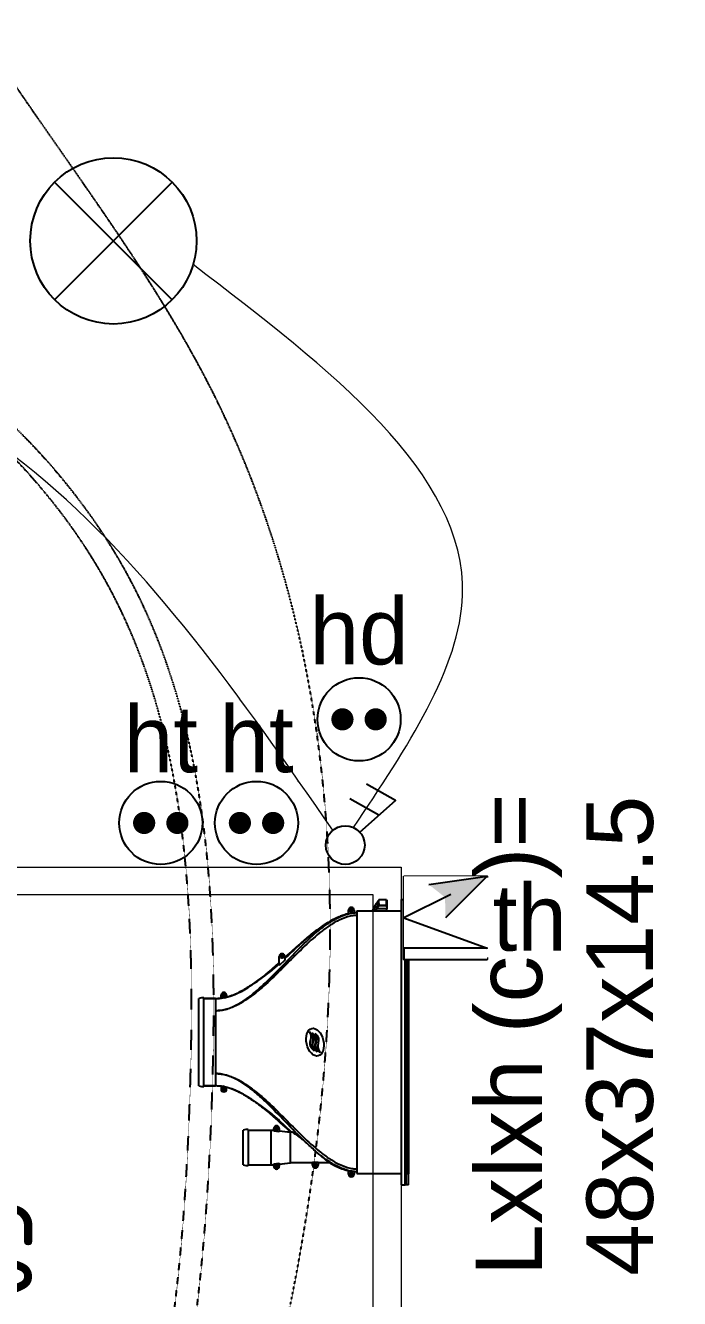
# Model space of a CAD drawing. Header units: millimetres. Extents: x 454430 to 532383, y -370512 to -310890.
# Drawn here: x 471091 to 472270, y -331104 to -328806 of the extents above; entities that cross this region are included whole.
import ezdxf
from ezdxf import colors
from ezdxf.entities.mleader import LeaderData, LeaderLine
from ezdxf.math import Vec2, Vec3

# ---------------------------------------------------------------- set-up
doc = ezdxf.new("R2010")
doc.units = ezdxf.units.MM
doc.set_wipeout_variables(frame=1)
doc.linetypes.add('prlm_ef', pattern=[0.165, 0.1, -0.065])
doc.linetypes.add('prlm_gaz', pattern=[36, 24, -3, 0, -3, 0, -3, 0, -3])
for name, color, linetype in [('_GAZELEC-EAU CHAUDE', 1, 'Continuous'), ('prlm-CHAUFF', 30, 'Continuous'), ('prlm-EAU-EF', 161, 'Continuous'), ('prlm-ELEC-CFA', 181, 'Continuous'), ('prlm-ELEC-CFO', 201, 'Continuous'), ('prlm-GAZ', 20, 'Continuous')]:
    doc.layers.add(name, color=color, linetype=linetype)
doc.layers.add('_GAZELEC-RESERVATION', color=1, linetype='Continuous', lineweight=18)
doc.layers.add('prlm-xpoly', color=7, linetype='Continuous', plot=False)
doc.styles.add('prlm-elec-cfa', font='comic.ttf', dxfattribs={"height": 12})
doc.styles.add('prlm-elec-cfo', font='comic.ttf', dxfattribs={"height": 12})
doc.styles.add('prlm-xpoly', font='isocp.shx', dxfattribs={"height": 15})
doc.styles.get("Standard").update_dxf_attribs({"font": 'arial.ttf'})

# ---------------------------------------------------------------- blocks, each defined once
blk = doc.blocks.new('xi.PCHT')
at = {"color": 0, "lineweight": 5}
blk.add_wipeout([(-7.5, -7.5), (7.5, -7.5), (7.5, 7.5), (-7.5, 7.5)], dxfattribs=at).dxf.layer = 'prlm-ELEC-CFO'
at = {"layer": 'prlm-ELEC-CFO', "color": 0, "linetype": 'ByBlock', "lineweight": 5, "const_width": 2}
for points in [[(-4, 0, 1), (-2, 0, 1)], [(2, 0, 1), (4, 0, 1)]]:
    blk.add_lwpolyline(points, format="xyb", close=True, dxfattribs=at)
at = {"layer": 'prlm-ELEC-CFO', "color": 0, "linetype": 'ByBlock', "lineweight": -2}
blk.add_circle((0, 0), 7.5, dxfattribs=at)
blk = doc.blocks.new('xi.PCHD')
at = {"color": 0, "lineweight": 5}
blk.add_wipeout([(-7.5, -7.5), (7.5, -7.5), (7.5, 7.5), (-7.5, 7.5)], dxfattribs=at).dxf.layer = 'prlm-ELEC-CFO'
at = {"layer": 'prlm-ELEC-CFO', "color": 0, "linetype": 'ByBlock', "lineweight": 5, "const_width": 2}
for points in [[(-4, 0, 1), (-2, 0, 1)], [(2, 0, 1), (4, 0, 1)]]:
    blk.add_lwpolyline(points, format="xyb", close=True, dxfattribs=at)
at = {"layer": 'prlm-ELEC-CFO', "color": 0, "linetype": 'ByBlock', "lineweight": -2}
blk.add_circle((0, 0), 7.5, dxfattribs=at)
blk = doc.blocks.new('xi.DA')
at = {"layer": 'prlm-ELEC-CFO', "color": 0}
for points in [[(0.61, -1.67), (7.04, 4.05), (1.81, 7.01)], [(4.05, 1.39), (-1.17, 4.34)]]:
    blk.add_lwpolyline(points, dxfattribs=at)
blk.add_circle((-2, -4), 3.5, dxfattribs=at)
blk = doc.blocks.new('xi.PTCE')
at = {"layer": 'prlm-ELEC-CFO', "color": 0}
for points in [[(-10.61, 10.61), (10.61, -10.61)], [(10.61, 10.61), (-10.61, -10.61)]]:
    blk.add_lwpolyline(points, dxfattribs=at)
at = {"layer": 'prlm-ELEC-CFO', "color": 0, "linetype": 'ByBlock'}
blk.add_circle((0, 0), 15, dxfattribs=at)
blk = doc.blocks.new('xi.twintop')
at = {"layer": 'prlm-CHAUFF', "ltscale": 50}
for p, q in [((-8, 35.6), (8, 35.6)), ((-7.9, 36.5), (7.9, 36.5)), ((-7.9, 35.6), (-7.9, 33.5)), ((-7.9, 33.5), (-7.9, 35.6)), ((7.9, 35.6), (7.9, 33.5)), ((7.9, 33.5), (7.9, 35.6)), ((-7.9, 32.5), (-8.46, 32.5)), ((-8.16, 31.5), (-7.95, 32.18)), ((-7.9, 32.5), (-7.95, 32.18)), ((-5.67, 33.5), (-7.9, 33.5)), ((5.67, 33.5), (-5.67, 33.5)), ((7.9, 33.5), (5.67, 33.5)), ((7.95, 32.18), (7.9, 32.5)), ((7.9, 32.5), (8.46, 32.5)), ((8.16, 31.5), (7.95, 32.18)), ((-8.61, 31.95), (-8.61, 32.05)), ((-8.61, 32.05), (-8.51, 32.05)), ((-8.51, 31.95), (-8.61, 31.95)), ((-8.51, 32.16), (-8.41, 32.16)), ((-8.51, 32.05), (-8.51, 32.16)), ((-8.51, 31.84), (-8.51, 31.95)), ((-8.41, 31.84), (-8.51, 31.84)), ((-8.46, 31.5), (-8.16, 31.5)), ((-8.41, 32.16), (-8.41, 32.05)), ((-8.41, 32.05), (-8.3, 32.05)), ((-8.3, 31.95), (-8.41, 31.95)), ((-8.41, 31.95), (-8.41, 31.84)), ((-8.3, 32.05), (-8.3, 31.95)), ((8.46, 31.5), (8.16, 31.5)), ((8.3, 31.95), (8.3, 32.05)), ((8.3, 32.05), (8.41, 32.05)), ((8.41, 31.95), (8.3, 31.95)), ((8.41, 32.16), (8.51, 32.16)), ((8.41, 32.05), (8.41, 32.16)), ((8.41, 31.84), (8.41, 31.95)), ((8.51, 31.84), (8.41, 31.84)), ((8.51, 32.16), (8.51, 32.05)), ((8.51, 32.05), (8.61, 32.05)), ((8.61, 31.95), (8.51, 31.95)), ((8.51, 31.95), (8.51, 31.84)), ((8.61, 32.05), (8.61, 31.95)), ((-15.75, 27.6), (-22.25, 27.6)), ((-22.15, 28.5), (-15.85, 28.5)), ((-22.15, 27.6), (-22.15, 23.5)), ((-22.15, 27.6), (-22.15, 23.5)), ((-15.85, 27.6), (-15.85, 23.5)), ((-15.85, 27.6), (-15.85, 23.5)), ((-9.41, 28.48), (-9.41, 28.48)), ((9.12, 29.02), (9.09, 29.02)), ((9.41, 28.48), (9.38, 28.48)), ((-22.4, 23), (-21.97, 23)), ((-15.85, 23.5), (-22.15, 23.5)), ((-21.97, 23), (-21.85, 22.06)), ((-16.15, 22.06), (-16.03, 23)), ((-16.03, 23), (-15.6, 23)), ((-22.56, 22.55), (-22.45, 22.55)), ((-22.56, 22.45), (-22.56, 22.55)), ((-22.45, 22.45), (-22.56, 22.45)), ((-22.45, 22.66), (-22.35, 22.66)), ((-22.45, 22.55), (-22.45, 22.66)), ((-22.45, 22.34), (-22.45, 22.45)), ((-22.35, 22.34), (-22.45, 22.34)), ((-21.85, 22), (-22.4, 22)), ((-22.35, 22.66), (-22.35, 22.55)), ((-22.35, 22.55), (-22.24, 22.55)), ((-22.24, 22.45), (-22.35, 22.45)), ((-22.35, 22.45), (-22.35, 22.34)), ((-22.24, 22.55), (-22.24, 22.45)), ((-21.85, 22.06), (-21.85, 22)), ((-16.2, 19.84), (-14.13, 22)), ((-14.13, 22), (-16.2, 19.84)), ((-16.15, 22), (-16.15, 22.06)), ((-15.6, 22), (-16.15, 22)), ((-15.76, 22.45), (-15.76, 22.55)), ((-15.76, 22.55), (-15.65, 22.55)), ((-15.65, 22.45), (-15.76, 22.45)), ((-15.65, 22.66), (-15.55, 22.66)), ((-15.65, 22.55), (-15.65, 22.66)), ((-15.65, 22.34), (-15.65, 22.45)), ((-15.55, 22.34), (-15.65, 22.34)), ((-15.55, 22.66), (-15.55, 22.55)), ((-15.55, 22.55), (-15.44, 22.55)), ((-15.55, 22.45), (-15.55, 22.34)), ((-15.44, 22.45), (-15.55, 22.45)), ((-15.44, 22.55), (-15.44, 22.45)), ((14.83, 21), (13.83, 22)), ((13.83, 22), (15.44, 22)), ((15.44, 21), (14.83, 21)), ((15.28, 21.45), (15.28, 21.55)), ((15.28, 21.55), (15.39, 21.55)), ((15.39, 21.45), (15.28, 21.45)), ((15.39, 21.66), (15.49, 21.66)), ((15.39, 21.55), (15.39, 21.66)), ((15.39, 21.34), (15.39, 21.45)), ((15.49, 21.34), (15.39, 21.34)), ((15.49, 21.66), (15.49, 21.55)), ((15.49, 21.55), (15.6, 21.55)), ((15.49, 21.45), (15.49, 21.34)), ((15.6, 21.45), (15.49, 21.45)), ((15.6, 21.55), (15.6, 21.45)), ((-21.8, 20), (-16.2, 20)), ((-21.8, 16), (-21.8, 20)), ((-21.8, 16), (-21.8, 20)), ((-16.2, 19.84), (-16.2, 20)), ((-16.2, 19.84), (-16.2, 20)), ((-22.36, 15.45), (-22.36, 15.55)), ((-22.36, 15.55), (-22.25, 15.55)), ((-22.25, 15.45), (-22.36, 15.45)), ((-22.25, 15.66), (-22.15, 15.66)), ((-22.25, 15.55), (-22.25, 15.66)), ((-22.25, 15.34), (-22.25, 15.45)), ((-22.15, 15.34), (-22.25, 15.34)), ((-22.2, 16), (-21.65, 16)), ((-21.65, 15), (-22.2, 15)), ((-22.15, 15.66), (-22.15, 15.55)), ((-22.15, 15.55), (-22.04, 15.55)), ((-22.15, 15.45), (-22.15, 15.34)), ((-22.04, 15.45), (-22.15, 15.45)), ((-22.04, 15.55), (-22.04, 15.45)), ((-21.8, 12.88), (-21.8, 15)), ((-21.8, 12.88), (-21.8, 15)), ((-21.65, 16), (-21.65, 15)), ((-23.8, 9.5), (-23.19, 9.5)), ((23.19, 9.5), (23.8, 9.5)), ((-23.96, 8.95), (-23.96, 9.05)), ((-23.96, 9.05), (-23.85, 9.05)), ((-23.85, 8.95), (-23.96, 8.95)), ((-23.85, 9.16), (-23.75, 9.16)), ((-23.85, 9.05), (-23.85, 9.16)), ((-23.85, 8.84), (-23.85, 8.95)), ((-23.75, 8.84), (-23.85, 8.84)), ((-23.36, 8.5), (-23.8, 8.5)), ((-23.75, 9.16), (-23.75, 9.05)), ((-23.75, 9.05), (-23.64, 9.05)), ((-23.75, 8.95), (-23.75, 8.84)), ((-23.64, 8.95), (-23.75, 8.95)), ((23.7, 8), (-23.7, 8)), ((-23.7, 8), (-23.7, 0)), ((-23.64, 9.05), (-23.64, 8.95)), ((-23.36, 8.42), (-23.36, 8.5)), ((23.36, 8.42), (23.36, 8.5)), ((23.8, 8.5), (23.36, 8.5)), ((23.64, 8.95), (23.64, 9.05)), ((23.64, 9.05), (23.75, 9.05)), ((23.75, 8.95), (23.64, 8.95)), ((23.7, 8), (23.7, 0)), ((23.75, 9.16), (23.85, 9.16)), ((23.75, 9.05), (23.75, 9.16)), ((23.75, 8.84), (23.75, 8.95)), ((23.85, 8.84), (23.75, 8.84)), ((23.85, 9.16), (23.85, 9.05)), ((23.85, 9.05), (23.96, 9.05)), ((23.85, 8.95), (23.85, 8.84)), ((23.96, 8.95), (23.85, 8.95)), ((23.96, 9.05), (23.96, 8.95)), ((24.18, 4.47), (23.7, 4.81)), ((24.06, 4.42), (23.7, 4.66)), ((24.35, 4.85), (24.33, 4.89)), ((24.35, 4.36), (24.35, 4.85)), ((24.35, 4.85), (24.36, 4.85)), ((24.41, 4.79), (24.43, 4.83)), ((24.41, 4.79), (24.41, 4.32)), ((25.01, 4.43), (24.41, 4.79)), ((24.43, 4.83), (25.04, 4.47)), ((23.7, 2.6), (24.06, 2.6)), ((23.7, 2.57), (23.73, 2.6)), ((23.79, 2.6), (23.88, 2.51)), ((23.88, 2.51), (23.97, 2.6)), ((24.04, 2.6), (24.13, 2.51)), ((24.06, 2.6), (24.06, 4.42)), ((24.64, 4.04), (24.06, 4.42)), ((24.64, 2.6), (24.06, 2.6)), ((24.13, 2.51), (24.22, 2.6)), ((24.2, 4.46), (24.18, 4.47)), ((24.18, 2.56), (24.24, 2.51)), ((24.54, 4.24), (24.2, 4.46)), ((24.24, 2.51), (24.3, 2.58)), ((24.28, 2.6), (24.37, 2.51)), ((24.37, 2.51), (24.46, 2.6)), ((24.42, 2.57), (24.48, 2.51)), ((24.48, 2.51), (24.56, 2.58)), ((24.54, 2.6), (24.63, 2.51)), ((24.63, 2.51), (24.72, 2.6)), ((24.64, 4.04), (24.72, 4.01)), ((24.64, 2.6), (24.64, 4.04)), ((24.72, 2.65), (24.64, 2.6)), ((24.64, 2.6), (24.64, 2.6)), ((25.66, 2.6), (24.64, 2.6)), ((24.7, 2.58), (24.77, 2.51)), ((24.72, 4.01), (24.72, 2.65)), ((24.72, 2.65), (25.71, 2.65)), ((24.73, 2.6), (24.82, 2.51)), ((24.77, 2.51), (24.79, 2.53)), ((24.82, 2.51), (24.91, 2.6)), ((24.9, 2.59), (24.98, 2.51)), ((24.98, 2.51), (25.07, 2.6)), ((25.04, 4.47), (25.01, 4.43)), ((25.01, 4.25), (25.01, 4.43)), ((25.02, 4.42), (25.01, 4.43)), ((25.06, 4.46), (25.02, 4.42)), ((25.02, 4.42), (25.02, 4.25)), ((25.28, 4.25), (25.02, 4.42)), ((25.02, 2.54), (25.05, 2.51)), ((25.04, 4.47), (25.06, 4.46)), ((25.05, 2.51), (25.09, 2.55)), ((25.06, 4.46), (25.39, 4.24)), ((25.06, 2.58), (25.13, 2.51)), ((25.13, 2.51), (25.22, 2.6)), ((25.19, 2.57), (25.25, 2.51)), ((25.25, 2.51), (25.34, 2.6)), ((25.27, 2.53), (25.29, 2.51)), ((25.29, 2.51), (25.32, 2.54)), ((25.31, 2.56), (25.36, 2.51)), ((25.36, 2.51), (25.45, 2.6)), ((25.4, 2.55), (25.44, 2.51)), ((25.44, 2.51), (25.53, 2.6)), ((25.48, 2.54), (25.51, 2.51)), ((25.51, 2.51), (25.6, 2.6)), ((25.53, 2.53), (25.55, 2.51)), ((25.55, 2.51), (25.64, 2.6)), ((25.71, 2.65), (25.66, 2.6)), ((25.66, 2.6), (25.66, 2.6)), ((25.71, 2.65), (25.71, 4.01)), ((-25.75, 0), (-25.75, -0.73)), ((25.75, 0), (-25.75, 0)), ((25.75, 0), (25.75, -0.73)), ((-25.75, -0.81), (-25.75, -0.73)), ((-25.75, -0.73), (25.75, -0.73)), ((-25.75, -1.3), (-25.75, -0.81)), ((25.75, -0.81), (-25.75, -0.81)), ((-25.75, -1.3), (25.75, -1.3)), ((23.75, -0.99), (-23.75, -0.99)), ((-23.75, -1.06), (-23.75, -0.99)), ((-23.55, -0.99), (-23.75, -1.06)), ((-23.75, -1.06), (23.75, -1.06)), ((23.75, -1.11), (-23.75, -1.11)), ((-23.75, -1.16), (-23.75, -1.11)), ((-23.59, -1.11), (-23.75, -1.16)), ((-23.75, -1.16), (23.75, -1.16)), ((23.75, -1.2), (-23.75, -1.2)), ((-23.75, -1.23), (-23.75, -1.2)), ((-23.64, -1.2), (-23.75, -1.23)), ((-23.75, -1.23), (23.75, -1.23)), ((23.75, -1.26), (-23.75, -1.26)), ((-23.75, -1.28), (-23.75, -1.26)), ((-23.68, -1.26), (-23.75, -1.28)), ((-23.75, -1.28), (23.75, -1.28)), ((23.75, -1.29), (-23.75, -1.29)), ((-23.75, -1.3), (-23.75, -1.29)), ((-23.73, -1.29), (-23.75, -1.3)), ((-23.75, -1.3), (23.75, -1.3)), ((23.75, -1.06), (23.55, -0.99)), ((23.75, -1.16), (23.59, -1.11)), ((23.75, -1.23), (23.64, -1.2)), ((23.75, -1.28), (23.68, -1.26)), ((23.75, -1.3), (23.73, -1.29)), ((23.75, -0.99), (23.75, -1.06)), ((23.75, -1.11), (23.75, -1.16)), ((23.75, -1.2), (23.75, -1.23)), ((23.75, -1.26), (23.75, -1.28)), ((23.75, -1.29), (23.75, -1.3)), ((25.75, -0.73), (25.75, -0.81)), ((25.75, -1.3), (25.75, -0.81))]:
    blk.add_line(p, q, dxfattribs=at)
for centre, radius in [((-8.46, 32), 0.3), ((-8.46, 32), 0.25), ((8.46, 32), 0.3), ((8.46, 32), 0.25), ((-22.4, 22.5), 0.3), ((-22.4, 22.5), 0.25), ((-15.6, 22.5), 0.3), ((-15.6, 22.5), 0.25), ((15.44, 21.5), 0.3), ((15.44, 21.5), 0.25), ((-22.2, 15.5), 0.3), ((-22.2, 15.5), 0.25), ((-23.8, 9), 0.3), ((-23.8, 9), 0.25), ((23.8, 9), 0.3), ((23.8, 9), 0.25)]:
    blk.add_circle(centre, radius, dxfattribs=at)
for centre, radius, start, end in [((-6.01, 35.83), 2, 160.5755, 186.7441), ((-6.01, 35.83), 2, 160.5755, 186.7441), ((6.01, 35.83), 2, 353.2559, 19.4245), ((6.01, 35.83), 2, 353.2559, 19.4245), ((-8.46, 32), 0.5, 90, 270), ((-15.67, 33.51), 7.77, 352.5456, 359.9423), ((-15.72, 33.51), 7.82, 352.5763, 359.9264), ((-15.07, 33.49), 7.17, 352.0923, 353.5448), ((-15.07, 33.49), 7.17, 353.9053, 0.1157), ((15.11, 33.49), 7.25, 179.9215, 187.8382), ((15.67, 33.51), 7.77, 180.0577, 187.4544), ((15.72, 33.51), 7.82, 180.0736, 187.4237), ((8.46, 32), 0.5, 270, 90), ((-19.51, 34.47), 11.74, 332.3321, 345.441), ((-19.16, 34.32), 11.35, 332.1374, 345.6929), ((21.1, 34.98), 13.43, 192.9954, 216.0824), ((19.16, 34.32), 11.35, 194.4106, 207.8626), ((-20.26, 27.83), 2, 160.5755, 186.7441), ((-20.26, 27.83), 2, 160.5755, 186.7441), ((-17.74, 27.83), 2, 353.2559, 19.4245), ((-17.74, 27.83), 2, 353.2559, 19.4245), ((-43.13, 48.06), 39, 319.3887, 329.86), ((-43.13, 48.06), 39, 319.3887, 329.8601), ((-26.92, 38.17), 20.01, 331.0483, 332.7983), ((-26.92, 38.17), 20.01, 331.0482, 332.7982), ((26.92, 38.17), 20.01, 207.2018, 208.9518), ((43.13, 48.06), 39, 210.1399, 220.6113), ((43.13, 48.06), 39, 212.5506, 220.6113), ((-22.4, 22.5), 0.5, 90, 270), ((-15.6, 22.5), 0.5, 270, 90), ((-22.51, 30.1), 11.66, 315.9701, 320.4245), ((-22.76, 30.33), 11.99, 316.0326, 320.3619), ((22.51, 30.1), 11.66, 219.5755, 224.0299), ((22.76, 30.33), 11.99, 219.6381, 223.9674), ((15.44, 21.5), 0.5, 270, 90), ((-44.74, 40.05), 35.1, 315.7111, 319.5265), ((-22.2, 15.5), 0.5, 90, 270), ((-2.48, -0.77), 23.65, 136.4099, 144.7501), ((-23.8, 9), 0.5, 90, 270), ((-11.41, 6.64), 12.12, 163.7263, 166.3852), ((23.8, 9), 0.5, 270, 90), ((17.64, -7.23), 13.85, 61.9182, 64.0515), ((17.76, -6.88), 13.43, 62.115, 63.7632), ((18.29, -6.04), 12.5, 61.3177, 61.5903), ((24.75, 5.45), 0.703, 233.033, 242.9325), ((24.72, 5.11), 0.448, 214.6713, 225.4982), ((25.88, 4.92), 0.836, 234.1326, 239.2425), ((18.29, -6.04), 12.5, 53.7494, 55.0637)]:
    blk.add_arc(centre, radius, start, end, dxfattribs=at)
blk.add_ellipse((0, 15.55), major_axis=(2.49, 0.57), ratio=0.600775, dxfattribs=at)
for points, knots in [([(-5.67, 33.5), (-5.67, 33.33), (-5.68, 33.16), (-5.7, 32.82), (-5.72, 32.65), (-5.8, 32.15), (-5.87, 31.82), (-6.05, 31.16), (-6.16, 30.84), (-6.41, 30.21), (-6.55, 29.9), (-7, 29), (-7.34, 28.43), (-8.08, 27.34), (-8.47, 26.81), (-9.69, 25.27), (-10.57, 24.3), (-12.38, 22.39), (-13.32, 21.46), (-15.19, 19.6), (-16.12, 18.67), (-17.95, 16.77), (-18.84, 15.8), (-20.08, 14.27), (-20.47, 13.75), (-21.03, 12.94), (-21.21, 12.66), (-21.55, 12.09), (-21.72, 11.8), (-22.17, 10.91), (-22.43, 10.31), (-22.7, 9.36), (-22.77, 9.03), (-22.86, 8.47), (-22.88, 8.24), (-22.89, 8)], [0, 0, 0, 0, 0.015625, 0.015625, 0.03125, 0.03125, 0.0625, 0.0625, 0.09375, 0.09375, 0.125, 0.125, 0.1875, 0.1875, 0.25, 0.25, 0.375, 0.375, 0.5, 0.5, 0.625, 0.625, 0.75, 0.75, 0.8125, 0.8125, 0.84375, 0.84375, 0.875, 0.875, 0.9375, 0.9375, 0.96875, 0.96875, 0.9907189, 0.9907189, 0.9907189, 0.9907189]), ([(-18.04, 17.26), (-16.85, 18.51), (-15.59, 19.7), (-13.1, 22.1), (-11.85, 23.3), (-10.07, 25.17), (-9.49, 25.81), (-8.39, 27.13), (-7.87, 27.82), (-7.16, 28.91), (-6.93, 29.29), (-6.52, 30.07), (-6.33, 30.48), (-6.02, 31.31), (-5.89, 31.74), (-5.76, 32.39), (-5.73, 32.61), (-5.69, 32.95), (-5.69, 33.06), (-5.67, 33.28), (-5.67, 33.39), (-5.67, 33.5)], [0, 0, 0, 0, 0.25, 0.25, 0.5, 0.5, 0.625, 0.625, 0.75, 0.75, 0.8125, 0.8125, 0.875, 0.875, 0.9375, 0.9375, 0.96875, 0.96875, 0.984375, 0.984375, 1, 1, 1, 1]), ([(5.67, 33.5), (5.67, 33.33), (5.68, 33.16), (5.71, 32.81), (5.73, 32.64), (5.81, 32.14), (5.88, 31.8), (6.08, 31.14), (6.2, 30.82), (6.47, 30.19), (6.62, 29.88), (7.1, 28.98), (7.46, 28.42), (8.23, 27.34), (8.65, 26.82), (9.93, 25.3), (10.84, 24.34), (12.72, 22.46), (13.69, 21.54), (15.61, 19.69), (16.57, 18.77), (18.43, 16.87), (19.34, 15.9), (20.59, 14.36), (20.99, 13.83), (21.55, 13), (21.73, 12.72), (22.07, 12.15), (22.24, 11.85), (22.69, 10.95), (22.94, 10.33), (23.21, 9.37), (23.28, 9.05), (23.36, 8.48), (23.38, 8.24), (23.39, 8)], [0, 0, 0, 0, 0.015625, 0.015625, 0.03125, 0.03125, 0.0625, 0.0625, 0.09375, 0.09375, 0.125, 0.125, 0.1875, 0.1875, 0.25, 0.25, 0.375, 0.375, 0.5, 0.5, 0.625, 0.625, 0.75, 0.75, 0.8125, 0.8125, 0.84375, 0.84375, 0.875, 0.875, 0.9375, 0.9375, 0.96875, 0.96875, 0.9908046, 0.9908046, 0.9908046, 0.9908046]), ([(22.89, 8), (22.88, 8.24), (22.86, 8.47), (22.77, 9.03), (22.7, 9.36), (22.43, 10.31), (22.17, 10.91), (21.72, 11.8), (21.55, 12.09), (21.21, 12.66), (21.03, 12.94), (20.47, 13.75), (20.08, 14.27), (18.84, 15.8), (17.95, 16.77), (16.12, 18.67), (15.18, 19.6), (13.32, 21.46), (12.38, 22.39), (10.57, 24.3), (9.69, 25.27), (8.47, 26.81), (8.08, 27.34), (7.34, 28.43), (7, 29), (6.55, 29.9), (6.41, 30.21), (6.16, 30.84), (6.05, 31.16), (5.87, 31.82), (5.79, 32.15), (5.72, 32.65), (5.7, 32.82), (5.68, 33.16), (5.67, 33.33), (5.67, 33.5)], [0.0092808, 0.0092808, 0.0092808, 0.0092808, 0.03125, 0.03125, 0.0625, 0.0625, 0.125, 0.125, 0.15625, 0.15625, 0.1875, 0.1875, 0.25, 0.25, 0.375, 0.375, 0.5, 0.5, 0.625, 0.625, 0.75, 0.75, 0.8125, 0.8125, 0.875, 0.875, 0.90625, 0.90625, 0.9375, 0.9375, 0.96875, 0.96875, 0.984375, 0.984375, 1, 1, 1, 1]), ([(-8.9, 29.46), (-9.06, 29.12), (-9.43, 28.41), (-10.08, 27.35), (-10.83, 26.27), (-11.65, 25.18), (-12.54, 24.1), (-13.65, 22.81), (-14.86, 21.46), (-15.81, 20.43), (-16.2, 20)], [0.1568082, 0.1568082, 0.1568082, 0.1568082, 0.2305418, 0.3149874, 0.4025619, 0.4929385, 0.5856877, 0.6803551, 0.8317746, 0.9509578, 0.9509578, 0.9509578, 0.9509578]), ([(14.38, 22), (14.06, 22.36), (13.37, 23.14), (12.33, 24.35), (11.38, 25.54), (10.58, 26.62), (9.93, 27.59), (9.37, 28.52), (9.05, 29.15), (8.91, 29.44)], [0.5730592, 0.5730592, 0.5730592, 0.5730592, 0.626259, 0.6884084, 0.7489718, 0.7930827, 0.8358988, 0.8773199, 0.9123747, 0.9123747, 0.9123747, 0.9123747]), ([(23.19, 9.5), (23.12, 9.79), (23.04, 10.07), (22.86, 10.64), (22.75, 10.92), (22.41, 11.74), (22.14, 12.27), (21.56, 13.3), (21.24, 13.8), (20.57, 14.77), (20.21, 15.25), (19.11, 16.65), (18.33, 17.54), (16.73, 19.29), (15.91, 20.15), (15.09, 21)], [0, 0, 0, 0, 0.0625, 0.0625, 0.125, 0.125, 0.25, 0.25, 0.375, 0.375, 0.5, 0.5, 0.75, 0.75, 1, 1, 1, 1]), ([(21.4, 13.55), (21.3, 13.71), (20.98, 14.2), (20.41, 15.02), (19.67, 15.99), (18.88, 16.96), (17.95, 18.04), (16.9, 19.22), (15.98, 20.24), (15.44, 20.84), (15.29, 21)], [0.1694223, 0.1694223, 0.1694223, 0.1694223, 0.1906001, 0.2339285, 0.2787061, 0.3247019, 0.3716424, 0.4351709, 0.4991397, 0.523565, 0.523565, 0.523565, 0.523565]), ([(-18.04, 17.26), (-17.81, 17.52), (-17.58, 17.79), (-17.17, 18.3), (-16.98, 18.55), (-16.64, 19.03), (-16.49, 19.25), (-16.32, 19.53), (-16.28, 19.62), (-16.22, 19.76), (-16.2, 19.81), (-16.2, 19.84)], [0, 0, 0, 0, 0.25, 0.25, 0.5, 0.5, 0.75, 0.75, 0.875, 0.875, 1, 1, 1, 1]), ([(-1.63, 15.67), (-0.9, 16.39), (-0.53, 16.49), (-0.14, 16.44), (0.47, 16.38), (1.12, 15.98), (1.85, 16.55)], [0, 0, 0, 0, 0.389075, 0.389075, 0.389075, 1, 1, 1, 1]), ([(-23.39, 8), (-23.38, 8.28), (-23.35, 8.55), (-23.25, 9.19), (-23.16, 9.55), (-22.84, 10.61), (-22.54, 11.29), (-21.83, 12.6), (-21.42, 13.22), (-20.56, 14.41), (-20.09, 14.98), (-19.62, 15.54)], [0.0331631, 0.0331631, 0.0331631, 0.0331631, 0.125, 0.125, 0.25, 0.25, 0.5, 0.5, 0.75, 0.75, 1, 1, 1, 1]), ([(-1.94, 14.63), (-1.21, 15.35), (-0.84, 15.44), (-0.45, 15.4), (0.16, 15.33), (0.81, 14.93), (1.54, 15.51)], [0, 0, 0, 0, 0.389075, 0.389075, 0.389075, 1, 1, 1, 1]), ([(-23.19, 9.5), (-23.12, 9.8), (-23.04, 10.09), (-22.9, 10.53), (-22.84, 10.67), (-22.74, 10.96), (-22.68, 11.1), (-22.5, 11.53), (-22.37, 11.8), (-22.1, 12.35), (-21.95, 12.61), (-21.8, 12.88)], [0, 0, 0, 0, 0.25, 0.25, 0.375, 0.375, 0.5, 0.5, 0.75, 0.75, 1, 1, 1, 1]), ([(-21.8, 12.88), (-21.96, 12.6), (-22.11, 12.32), (-22.4, 11.74), (-22.54, 11.45), (-22.78, 10.85), (-22.89, 10.55), (-23.01, 10.17), (-23.03, 10.1), (-23.05, 10.03)], [0, 0, 0, 0, 0.25, 0.25, 0.5, 0.5, 0.75, 0.75, 0.8062429, 0.8062429, 0.8062429, 0.8062429]), ([(24.24, 4.96), (24.23, 4.96), (24.23, 4.96), (24.22, 4.97), (24.2, 4.97), (24.19, 4.97), (24.18, 4.98), (24.16, 4.98), (24.15, 4.98), (24.13, 4.99), (24.11, 4.99), (24.09, 4.99), (24.08, 4.99), (24.05, 4.99), (24.02, 4.99), (23.98, 4.99), (23.93, 4.98), (23.89, 4.98), (23.84, 4.97), (23.78, 4.96), (23.74, 4.95), (23.71, 4.95), (23.7, 4.94)], [0.1059402, 0.1059402, 0.1059402, 0.1059402, 0.1359504, 0.1694868, 0.202886, 0.2361704, 0.2693627, 0.3024859, 0.3355633, 0.3686184, 0.401675, 0.434757, 0.4678887, 0.5010941, 0.5629781, 0.6246926, 0.6863942, 0.7482374, 0.8103737, 0.8729511, 0.9361135, 0.9654522, 0.9654522, 0.9654522, 0.9654522]), ([(23.7, 4.91), (23.71, 4.91), (23.72, 4.91), (23.74, 4.92), (23.78, 4.92), (23.81, 4.93), (23.83, 4.93), (23.86, 4.94), (23.89, 4.94), (23.92, 4.95), (23.94, 4.95), (23.97, 4.95), (23.99, 4.96), (24.02, 4.96), (24.04, 4.96), (24.06, 4.96), (24.08, 4.96), (24.11, 4.96), (24.14, 4.96), (24.18, 4.96), (24.21, 4.95), (24.24, 4.95), (24.26, 4.94), (24.28, 4.93), (24.3, 4.92), (24.32, 4.91), (24.33, 4.9), (24.33, 4.89)], [0.053874, 0.053874, 0.053874, 0.053874, 0.0607104, 0.0907643, 0.1206402, 0.1503557, 0.1799287, 0.2093776, 0.238721, 0.2679778, 0.2971672, 0.3263086, 0.3554219, 0.3845269, 0.4136437, 0.4427926, 0.4719939, 0.5012681, 0.5562327, 0.6110034, 0.6657154, 0.7205017, 0.7754929, 0.8308166, 0.8865967, 0.9429527, 1, 1, 1, 1]), ([(24.35, 4.85), (24.35, 4.86), (24.35, 4.86), (24.34, 4.87), (24.33, 4.88), (24.32, 4.88), (24.31, 4.89), (24.3, 4.89), (24.29, 4.9), (24.28, 4.9), (24.26, 4.91), (24.25, 4.91), (24.23, 4.91), (24.22, 4.92), (24.2, 4.92), (24.18, 4.92), (24.17, 4.92), (24.15, 4.92), (24.12, 4.92), (24.09, 4.92), (24.05, 4.92), (24, 4.92), (23.95, 4.91), (23.9, 4.9), (23.85, 4.89), (23.79, 4.88), (23.74, 4.87), (23.71, 4.86), (23.7, 4.86)], [0, 0, 0, 0, 0.0300773, 0.0600539, 0.0899314, 0.1197114, 0.1493956, 0.1789856, 0.2084831, 0.2378898, 0.2672073, 0.2964374, 0.3255817, 0.3546421, 0.3836203, 0.4125181, 0.4413372, 0.4700795, 0.4987468, 0.5532579, 0.6080368, 0.6630958, 0.7184471, 0.7741027, 0.8300742, 0.8863734, 0.9430116, 0.9677174, 0.9677174, 0.9677174, 0.9677174]), ([(24.65, 4.2), (24.65, 4.2), (24.64, 4.2), (24.64, 4.2), (24.63, 4.2), (24.63, 4.2), (24.62, 4.2), (24.61, 4.21), (24.6, 4.21), (24.59, 4.21), (24.58, 4.22), (24.55, 4.23), (24.54, 4.24), (24.54, 4.24)], [0, 0, 0, 0, 0.061789, 0.122374, 0.182441, 0.242697, 0.303842, 0.366548, 0.43144, 0.49908, 0.668346, 0.832646, 1, 1, 1, 1]), ([(25.45, 4.21), (25.44, 4.21), (25.44, 4.22), (25.43, 4.22), (25.41, 4.23), (25.4, 4.23), (25.39, 4.24), (25.37, 4.24), (25.36, 4.25), (25.34, 4.25), (25.32, 4.25), (25.3, 4.26), (25.29, 4.26), (25.27, 4.26), (25.24, 4.26), (25.22, 4.26), (25.2, 4.26), (25.17, 4.26), (25.13, 4.26), (25.08, 4.26), (25.03, 4.26), (24.97, 4.25), (24.91, 4.24), (24.85, 4.24), (24.79, 4.23), (24.72, 4.21), (24.67, 4.21), (24.65, 4.2)], [0.0304712, 0.0304712, 0.0304712, 0.0304712, 0.0599457, 0.0897682, 0.1195016, 0.1491541, 0.1787343, 0.2082505, 0.2377114, 0.2671256, 0.2965018, 0.3258487, 0.355175, 0.3844897, 0.4138015, 0.4431194, 0.4724522, 0.5018089, 0.5568669, 0.611863, 0.6668562, 0.7219052, 0.7770682, 0.8324028, 0.8879658, 0.9438132, 1, 1, 1, 1]), ([(25.71, 4.01), (25.69, 4.04), (25.65, 4.06), (25.55, 4.09), (25.48, 4.1), (25.35, 4.1), (25.31, 4.1), (25.21, 4.09), (25.16, 4.09), (24.98, 4.06), (24.86, 4.04), (24.72, 4.01)], [0, 0, 0, 0, 0.25, 0.25, 0.5, 0.5, 0.625, 0.625, 0.75, 0.75, 1, 1, 1, 1])]:
    blk.add_open_spline(points, degree=3, knots=knots, dxfattribs=at)
for points in [[(-22.15, 23.5), (-22.15, 23.33), (-22.14, 23.17), (-22.13, 23)], [(-22.15, 23.5), (-22.15, 23.33), (-22.14, 23.17), (-22.13, 23)], [(-15.85, 23.5), (-15.85, 23.33), (-15.86, 23.17), (-15.87, 23)], [(-15.85, 23.5), (-15.85, 23.33), (-15.86, 23.17), (-15.87, 23)], [(-22.01, 22), (-21.91, 21.33), (-21.8, 20.67), (-21.8, 20)], [(-22.01, 22), (-21.91, 21.33), (-21.8, 20.67), (-21.8, 20)], [(-15.99, 22), (-16.09, 21.33), (-16.2, 20.67), (-16.2, 20)], [(-15.99, 22), (-16.09, 21.33), (-16.2, 20.67), (-16.2, 20)], [(-0.23, 16.09), (-0.63, 16.13), (-1.01, 16.03), (-1.63, 15.67)], [(1.85, 16.55), (1.03, 15.62), (0.38, 16.02), (-0.23, 16.09)], [(-0.55, 15.04), (-0.94, 15.09), (-1.32, 14.99), (-1.94, 14.63)], [(-1.78, 15.16), (-1.06, 15.88), (-0.68, 15.97), (-0.29, 15.93)], [(-0.39, 15.58), (-0.78, 15.62), (-1.16, 15.52), (-1.78, 15.16)], [(1.54, 15.51), (0.72, 14.57), (0.07, 14.98), (-0.55, 15.04)], [(1.7, 16.04), (0.88, 15.1), (0.23, 15.51), (-0.39, 15.58)], [(-0.29, 15.93), (0.32, 15.87), (0.96, 15.47), (1.7, 16.04)], [(-23.19, 9.5), (-23.26, 9.17), (-23.32, 8.84), (-23.36, 8.5)], [(23.36, 8.5), (23.32, 8.84), (23.26, 9.17), (23.19, 9.5)]]:
    blk.add_open_spline(points, degree=3, dxfattribs=at)
at = {"layer": 'prlm-CHAUFF', "ltscale": 50, "insert": (-42.19, -13.41), "char_height": 12, "width": 139.7925, "attachment_point": 1}
blk.add_mtext('Lxlxh (cm)= 48x37x14.5', dxfattribs=at)
blk = doc.blocks.new('xi.th-ch')
at = {"layer": 'prlm-CHAUFF', "color": 0, "linetype": 'ByBlock', "lineweight": -2, "flags": 128}
blk.add_lwpolyline([(-7.5, 7.5), (7.5, 7.5), (7.5, -7.5), (-7.5, -7.5)], close=True, dxfattribs=at)
at = {"layer": 'prlm-CHAUFF', "color": 0}
blk.add_lwpolyline([(-7.5, -7.5), (7.5, 7.5)], dxfattribs=at)
blk = doc.blocks.new('xi.TH')
at = {"color": 0, "lineweight": 5}
blk.add_wipeout([(-7.5, -7.5), (7.5, -7.5), (7.5, 7.5), (-7.5, 7.5)], dxfattribs=at).dxf.layer = 'prlm-ELEC-CFA'
at = {"layer": 'prlm-ELEC-CFA', "lineweight": 5}
blk.add_hatch(color=0, dxfattribs=at).paths.add_polyline_path([(-3, 6), (-0.1, 3.7), (0, 0), (7.5, 7.5)])
at = {"layer": 'prlm-ELEC-CFA', "color": 0}
for points in [[(-3, 6), (7.5, 7.5), (0, 0)], [(0.95, 4.23), (-7.5, 0), (7.5, -5.5), (-7.5, -5.5), (-7.5, -7.5), (7.5, -7.5)]]:
    blk.add_lwpolyline(points, dxfattribs=at)

msp = doc.modelspace()

# ---------------------------------------------------------------- linework, layer by layer
at = {"layer": 'prlm-ELEC-CFO', "lineweight": 13}
msp.add_spline([(471862.4, -332073.1), (473423.3, -331804.2), (473563.8, -330672.6), (474158.1, -329631)], degree=3, dxfattribs=at)
at = {"layer": 'prlm-xpoly', "lineweight": 0}
for points in [[(476261.6, -327864.1), (471989.6, -327864.1), (471989.6, -327930.2), (470718.3, -327930.1), (470718.3, -328460.1), (469498.3, -328460.1), (469498.3, -330325.2), (471768.3, -330325.2), (471767.8, -332349.8), (476261.6, -332349.6)], [(471717.6, -330375.2), (470098.9, -330375.2), (470098.9, -331098.3), (469427.6, -331097.6), (469428.3, -332348.4), (471718.3, -332349.8)]]:
    msp.add_lwpolyline(points, close=True, dxfattribs=at)

# ---------------------------------------------------------------- block references
at = {"layer": 'prlm-CHAUFF', "xscale": 10, "yscale": 10, "zscale": 10}
msp.add_blockref('xi.th-ch', (471848.3, -330416.4), dxfattribs=at)
at = {"layer": 'prlm-ELEC-CFO', "xscale": 10, "yscale": 10, "zscale": 10}
for name, p in [('xi.PTCE', (471249.2, -329194.7)), ('xi.DA', (471687.4, -330245.2))]:
    msp.add_blockref(name, p, dxfattribs=at)

# ---------------------------------------------------------------- texts
at = {"layer": 'prlm-xpoly', "lineweight": 20, "insert": (470827.3, -331256.9), "char_height": 150, "attachment_point": 5, "rotation": 270, "line_spacing_factor": 0.8, "style": 'prlm-xpoly'}
msp.add_mtext('C004-T2\\PENTR\\P4.04', dxfattribs=at)

# ---------------------------------------------------------------- leaders
at = {"layer": '_GAZELEC-RESERVATION', "color": 6}
ml = msp.add_multileader_mtext('Standard', dxfattribs=at)
ml.set_content('résa n°57\\P400x200 en dalle haute', color=6)
ml.set_leader_properties()
ml.build(insert=Vec2(0, 0))
ml.multileader.update_dxf_attribs({"has_text_frame": 1, "arrow_head_size": 80, "scale": 20})
ctx = ml.context
ctx.base_point, ctx.scale, ctx.char_height, ctx.arrow_head_size, ctx.landing_gap_size, ctx.plane_origin = Vec3(463723.9, -329370), 20, 80, 80, 40, Vec3(458175.4, -329171.7)
notes = []
notes.append((ctx, [(0, (1, 1, 0), (465049.7, -329370), (-1, 0), 89.8, [(0, [(465340.3, -329152.9)], 0, [])])]))
ctx.mtext.insert, ctx.mtext.width, ctx.mtext.flow_direction = Vec3(463763.9, -329329.4), 1568.85, 5
for ctx, leaders in notes:
    for number, flags, end, landing, length, lines in leaders:
        leader = LeaderData()
        leader.index, (leader.has_last_leader_line, leader.has_dogleg_vector, leader.attachment_direction) = number, flags
        leader.last_leader_point, leader.dogleg_vector, leader.dogleg_length = Vec3(end), Vec3(landing), length
        for number, points, colour, breaks in lines:
            line = LeaderLine()
            line.index, line.vertices, line.color, line.breaks = number, Vec3.list(points), colors.encode_raw_color(colour), breaks
            leader.lines.append(line)
        ctx.leaders.append(leader)

# ---------------------------------------------------------------- next in the draw order: block references
at = {"layer": 'prlm-ELEC-CFO', "xscale": 10, "yscale": 10, "zscale": 10}
msp.add_blockref('xi.PCHD', (471692.3, -330058.2), dxfattribs=at)

# ---------------------------------------------------------------- next in the draw order: texts
at = {"layer": 'prlm-ELEC-CFO', "lineweight": 20, "char_height": 120, "attachment_point": 5, "line_spacing_factor": 0.8, "style": 'prlm-elec-cfo', "bg_fill": 3, "box_fill_scale": 1.1, "bg_fill_color": 256, "bg_fill_transparency": 0}
for s, insert in [('hd', (471692.3, -329899.9)), ('ht', (471334.6, -330094.4)), ('ht', (471507.3, -330094.4))]:
    msp.add_mtext(s, dxfattribs=dict(at, insert=insert))

# ---------------------------------------------------------------- next in the draw order: block references
at = {"layer": 'prlm-ELEC-CFO', "xscale": 10, "yscale": 10, "zscale": 10}
for p in [(471334.6, -330245.2), (471507.3, -330245.2)]:
    msp.add_blockref('xi.PCHT', p, dxfattribs=at)

# ---------------------------------------------------------------- next in the draw order: linework, layer by layer
at = {"layer": '_GAZELEC-EAU CHAUDE', "linetype": 'prlm_ef'}
msp.add_spline([(470019.6, -332398.1), (470211.8, -332398.1), (470947.8, -332089.3), (471387.8, -330721.7), (471228.9, -329797.1), (470597.5, -329264.8), (469534.3, -329117.6)], degree=3, dxfattribs=at)
at = {"layer": 'prlm-EAU-EF', "linetype": 'prlm_ef'}
msp.add_spline([(470003.6, -332455), (470358, -332441.2), (471010.1, -332227.1), (471541, -331241.8), (471418, -329447.3), (470789.9, -328361.3), (470731.9, -327903.2)], degree=3, dxfattribs=at)
msp.add_open_spline([(470018.5, -332438.1), (470048.6, -332439), (470078.9, -332439.9), (470140.3, -332440.5), (470171.3, -332440.2), (470210.2, -332438.3), (470217.8, -332437.8), (470233, -332436.8), (470240.6, -332436.2), (470263.4, -332434.2), (470278.7, -332432.5), (470324.3, -332426.7), (470354.7, -332421.6), (470445.9, -332402.9), (470506.2, -332385.9), (470623.7, -332343.3), (470680.9, -332317.8), (470790.4, -332259), (470842.6, -332225.6), (470908.6, -332175.7), (470925.4, -332162.2), (470952.1, -332139.4), (470962.3, -332130.4), (470984.7, -332109.6), (470996.9, -332097.9), (471020.4, -332073.9), (471031.9, -332061.7), (471065.3, -332024.3), (471086.3, -331998.4), (471137.7, -331929), (471166.3, -331884.2), (471217.7, -331791.1), (471240.7, -331742.7), (471281.7, -331643.1), (471299.8, -331591.8), (471331.5, -331486.9), (471345.2, -331433.3), (471374.9, -331296.8), (471388.6, -331212.8), (471409.3, -331043.1), (471416.5, -330957.3), (471422.7, -330848), (471423.9, -330824.4), (471425.8, -330780.7), (471426.6, -330760.6), (471427.7, -330726.7), (471428.1, -330712.8), (471428.8, -330685.1), (471429.1, -330671.2), (471429.9, -330629.7), (471430.2, -330602.1), (471430.1, -330519.4), (471428.9, -330464.6), (471423.1, -330356.1), (471418.6, -330302.4), (471404.9, -330196.5), (471395.9, -330144.3), (471372.3, -330041.7), (471357.7, -329991.4), (471322, -329893.3), (471300.8, -329845.4), (471271.4, -329791), (471266.9, -329783), (471257.8, -329767.2), (471253.1, -329759.3), (471238.7, -329735.8), (471228.7, -329720.3), (471197.3, -329674.7), (471174.7, -329645.1), (471111.9, -329570.5), (471069.3, -329527), (470978.2, -329445.6), (470929.6, -329407.7), (470828.3, -329338.3), (470775.4, -329306.8), (470699.3, -329267.3), (470677.1, -329256.5), (470636.9, -329238.1), (470618.8, -329230.3), (470582.6, -329215.4), (470564.4, -329208.4), (470509.6, -329188.4), (470472.8, -329176.5), (470372.4, -329147.9), (470308.2, -329133.6), (470179, -329111.1), (470114, -329102.8), (469983.3, -329090.5), (469917.7, -329086.5), (469786.2, -329081.1), (469720.4, -329079.8), (469614.6, -329078.3), (469574.6, -329078), (469534.7, -329077.6)], degree=3, knots=[0, 0, 0, 0, 90.527187, 90.527187, 181.054375, 181.054375, 202.945415, 202.945415, 224.836455, 224.836455, 268.618535, 268.618535, 356.182695, 356.182695, 532.392421, 532.392421, 708.602146, 708.602146, 884.811872, 884.811872, 947.011156, 947.011156, 986.684274, 986.684274, 1036.036476, 1036.036476, 1085.388678, 1085.388678, 1184.093082, 1184.093082, 1341.539712, 1341.539712, 1498.986341, 1498.986341, 1656.432971, 1656.432971, 1813.879601, 1813.879601, 2051.427806, 2051.427806, 2288.97601, 2288.97601, 2354.648036, 2354.648036, 2410.491734, 2410.491734, 2449.246005, 2449.246005, 2488.000277, 2488.000277, 2565.508821, 2565.508821, 2720.525908, 2720.525908, 2875.542995, 2875.542995, 3030.560082, 3030.560082, 3185.577169, 3185.577169, 3340.594257, 3340.594257, 3367.485714, 3367.485714, 3394.377172, 3394.377172, 3448.160087, 3448.160087, 3555.725918, 3555.725918, 3729.446808, 3729.446808, 3903.167697, 3903.167697, 4076.888586, 4076.888586, 4147.232048, 4147.232048, 4203.658587, 4203.658587, 4260.085127, 4260.085127, 4372.938205, 4372.938205, 4566.355835, 4566.355835, 4759.773466, 4759.773466, 4953.191097, 4953.191097, 5146.608727, 5146.608727, 5264.204101, 5264.204101, 5264.204101, 5264.204101], dxfattribs=at)
at = {"layer": 'prlm-ELEC-CFO', "lineweight": 13}
for points in [[(471645, -330258.3), (471106.7, -329612.3), (469656.8, -329104)], [(471682.2, -330253.5), (471879, -329833.7), (471392.9, -329237.6)]]:
    msp.add_spline(points, degree=3, dxfattribs=at)

# ---------------------------------------------------------------- next in the draw order: block references
at = {"layer": 'prlm-CHAUFF', "ltscale": 50, "xscale": 10, "yscale": 10, "zscale": 10, "rotation": 89.99999333248229}
msp.add_blockref('xi.twintop', (471768.3, -330640.9), dxfattribs=at)

# ---------------------------------------------------------------- next in the draw order: texts
at = {"layer": 'prlm-CHAUFF', "lineweight": 20, "insert": (472000.3, -330416.5), "char_height": 120, "attachment_point": 5, "line_spacing_factor": 0.8, "style": 'prlm-elec-cfa', "bg_fill": 3, "box_fill_scale": 1.1, "bg_fill_color": 256, "bg_fill_transparency": 0}
msp.add_mtext('th', dxfattribs=at)

# ---------------------------------------------------------------- next in the draw order: texts
at = {"layer": 'prlm-ELEC-CFA', "lineweight": 20, "insert": (472000.3, -330416.5), "char_height": 120, "attachment_point": 5, "line_spacing_factor": 0.8, "style": 'prlm-elec-cfa', "bg_fill": 3, "box_fill_scale": 1.1, "bg_fill_color": 256, "bg_fill_transparency": 0}
msp.add_mtext('th', dxfattribs=at)

# ---------------------------------------------------------------- next in the draw order: block references
at = {"layer": 'prlm-ELEC-CFA', "xscale": 10, "yscale": 10, "zscale": 10}
msp.add_blockref('xi.TH', (471848.3, -330416.4), dxfattribs=at)

# ---------------------------------------------------------------- next in the draw order: linework, layer by layer
at = {"layer": 'prlm-EAU-EF', "linetype": 'prlm_ef'}
msp.add_spline([(469528, -337277.7), (469308.5, -337255), (469005.3, -337112.1), (468641, -336648.6), (468530, -336366.6), (468472.3, -335846.8), (468472.3, -335336.7), (468472.3, -334062.7), (468487.2, -332197.6), (468487.2, -331312.8), (468507, -330336.6), (468539.1, -328799.2), (468539.1, -327899.8), (468600.6, -327273.5), (468738.4, -326998.3), (471772.9, -323732.1), (472752.6, -323397), (473066.2, -323397)], degree=3, dxfattribs=at)
at = {"layer": 'prlm-GAZ', "linetype": 'prlm_gaz', "ltscale": 0.8}
msp.add_spline([(469528.4, -336924.6), (469345.5, -336924.6), (468783.7, -336791.9), (468630.4, -336538.8), (468516.2, -336066), (468501.2, -334998.8), (468501.2, -334176.3), (468526, -332450.7), (468563, -330425.4), (468616.5, -328036.4), (468628.4, -327380.6), (468741.4, -327075.3), (468928.1, -326772.3), (469170.4, -326393), (470628.1, -324666.3), (471996.5, -323685.9), (472647.6, -323468.4), (473028.9, -323477.7)], degree=3, dxfattribs=at)

doc.saveas('drawing.dxf')
